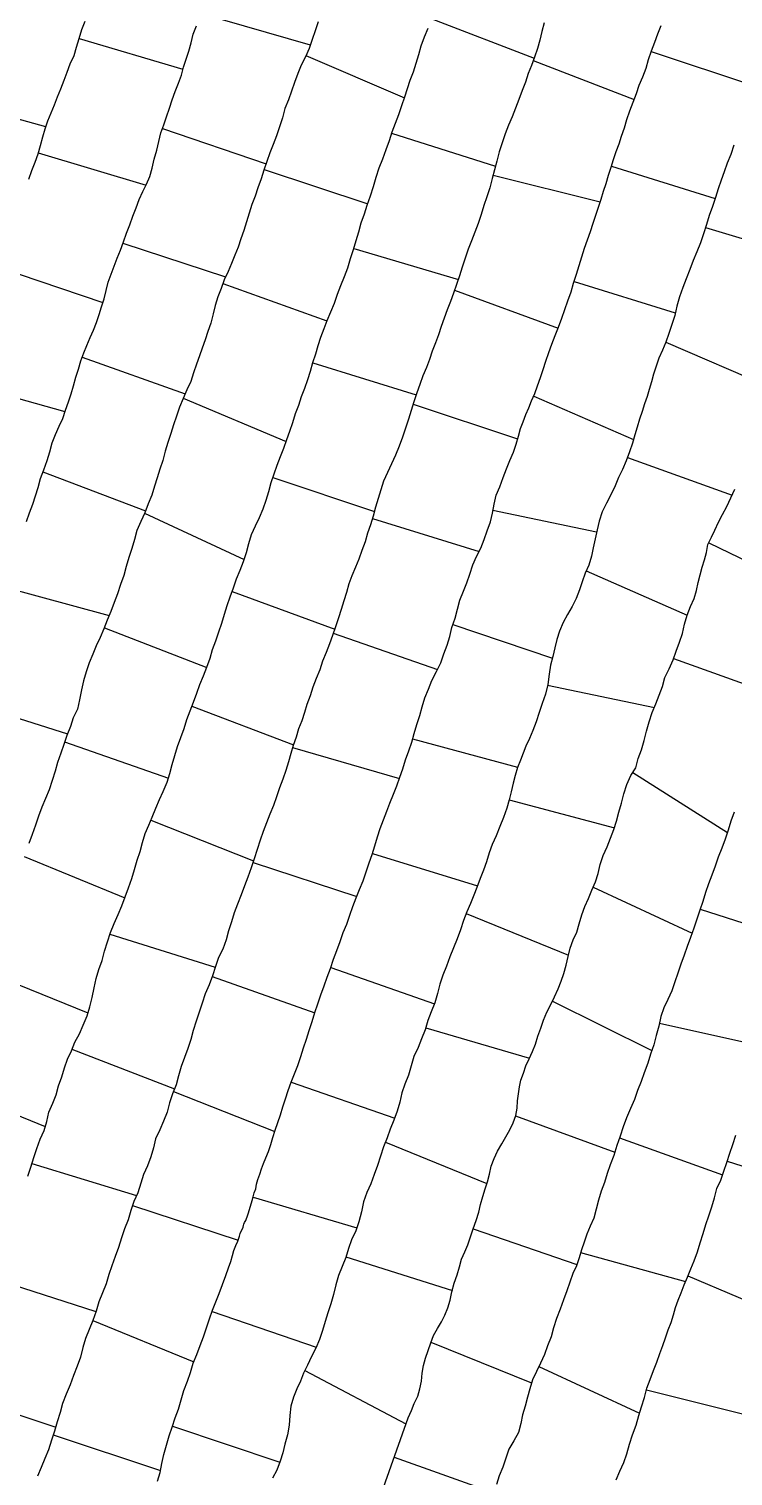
# Model space of a CAD drawing. Extents: x 703186 to 703989, y 1560402 to 1561368.
# Drawn here: x 703713.5 to 703742.4, y 1560472.9 to 1560532.5 of the extents above; entities that cross this region are included whole.
import ezdxf

# ---------------------------------------------------------------- set-up
doc = ezdxf.new("R2010")
doc.units = 0
doc.layers.add('10124_2002_REAL', color=30, linetype='Continuous')
doc.layers.add('AGROCAD PLL', color=7, linetype='Continuous')

msp = doc.modelspace()

# ---------------------------------------------------------------- linework, layer by layer
at = {"layer": '10124_2002_REAL'}
for points in [[(703715.7493, 1560532.783), (703715.6238, 1560532.4374), (703715.5143, 1560532.0664), (703715.4009, 1560531.7092), (703715.2962, 1560531.37), (703715.1415, 1560531.0348), (703715.0114, 1560530.6904), (703714.8889, 1560530.3513), (703714.7566, 1560530.0002), (703714.6191, 1560529.6655), (703714.4997, 1560529.3379), (703714.3602, 1560529.0164), (703714.2218, 1560528.6871), (703714.105, 1560528.3493), (703714.0062, 1560528.0196), (703713.9207, 1560527.6684), (703713.8162, 1560527.3209), (703713.691, 1560526.9805), (703713.5607, 1560526.6329), (703713.4358, 1560526.2827)], [(703725.3579, 1560532.7693), (703725.2382, 1560532.4004), (703725.1109, 1560532.0443), (703724.9856, 1560531.679), (703724.8353, 1560531.3271), (703724.6645, 1560530.982), (703724.5186, 1560530.6375), (703724.3884, 1560530.2788), (703724.2615, 1560529.9215), (703724.1349, 1560529.5606), (703723.9874, 1560529.2033), (703723.8893, 1560528.8159), (703723.7736, 1560528.4437), (703723.6508, 1560528.0721), (703723.5121, 1560527.7206), (703723.3776, 1560527.376), (703723.2481, 1560527.0209), (703723.1288, 1560526.6613), (703723.0101, 1560526.3042), (703722.8846, 1560525.941), (703722.766, 1560525.5957), (703722.6362, 1560525.2497), (703722.52, 1560524.8915), (703722.4058, 1560524.5425), (703722.2967, 1560524.1864), (703722.1807, 1560523.8369), (703722.0627, 1560523.5006), (703721.9311, 1560523.1656), (703721.7901, 1560522.8259), (703721.6525, 1560522.4876), (703721.4935, 1560522.1515), (703721.3674, 1560521.7988), (703721.2327, 1560521.4503), (703721.1233, 1560521.0954), (703721.0382, 1560520.7444), (703720.944, 1560520.363), (703720.8258, 1560520.0218), (703720.7166, 1560519.6814), (703720.5886, 1560519.3423), (703720.4701, 1560519.0157), (703720.3534, 1560518.6799), (703720.2293, 1560518.3244), (703720.1153, 1560517.9683), (703719.9548, 1560517.6228), (703719.8018, 1560517.2594), (703719.6563, 1560516.9087), (703719.5235, 1560516.5367), (703719.4027, 1560516.1746), (703719.2922, 1560515.8203), (703719.1668, 1560515.4568), (703719.0644, 1560515.0953), (703718.9697, 1560514.7137), (703718.8494, 1560514.3611), (703718.7402, 1560514.0037), (703718.6301, 1560513.6485), (703718.5096, 1560513.2899), (703718.3665, 1560512.9329), (703718.2229, 1560512.5566), (703718.0562, 1560512.1973), (703717.9003, 1560511.8319), (703717.8001, 1560511.4581), (703717.6911, 1560511.0822), (703717.5623, 1560510.7161), (703717.4589, 1560510.3522), (703717.3595, 1560509.9718), (703717.2197, 1560509.6014), (703717.1037, 1560509.2238), (703716.9604, 1560508.8654), (703716.8223, 1560508.4971), (703716.6818, 1560508.1325), (703716.5434, 1560507.7764), (703716.3895, 1560507.4234), (703716.2202, 1560507.0775), (703716.085, 1560506.7425), (703715.9317, 1560506.3844), (703715.8067, 1560506.0123), (703715.6944, 1560505.6454), (703715.6141, 1560505.2634), (703715.5423, 1560504.8644), (703715.4525, 1560504.4778), (703715.281, 1560504.1169), (703715.16, 1560503.754), (703715.0175, 1560503.391), (703714.8878, 1560503.0191), (703714.7648, 1560502.6596), (703714.6337, 1560502.2826), (703714.534, 1560501.9201), (703714.4109, 1560501.5375), (703714.2821, 1560501.159), (703714.1401, 1560500.798), (703713.9909, 1560500.4333), (703713.8434, 1560500.0678), (703713.7234, 1560499.6919), (703713.5879, 1560499.3187), (703713.4527, 1560498.948)], [(703734.6688, 1560532.7306), (703734.5772, 1560532.3789), (703734.484, 1560532.0205), (703734.3925, 1560531.669), (703734.2757, 1560531.3178), (703734.1428, 1560530.974), (703734.007, 1560530.6377), (703733.8931, 1560530.2871), (703733.7588, 1560529.9386), (703733.6286, 1560529.5719), (703733.4866, 1560529.2173), (703733.3482, 1560528.8622), (703733.1997, 1560528.5126), (703733.065, 1560528.1598), (703732.9369, 1560527.7858), (703732.8175, 1560527.4125), (703732.7158, 1560527.0372), (703732.6203, 1560526.6774), (703732.5301, 1560526.3189), (703732.4319, 1560525.9395), (703732.3108, 1560525.5711), (703732.1866, 1560525.207), (703732.0768, 1560524.837), (703731.9508, 1560524.4744), (703731.8186, 1560524.1167), (703731.6822, 1560523.7546), (703731.5426, 1560523.4055), (703731.4135, 1560523.0373), (703731.2897, 1560522.6729), (703731.183, 1560522.3084), (703731.0624, 1560521.9512), (703730.9319, 1560521.5955), (703730.8151, 1560521.2559), (703730.6777, 1560520.9102), (703730.557, 1560520.5669), (703730.4278, 1560520.2246), (703730.3153, 1560519.879), (703730.1903, 1560519.5523), (703730.0611, 1560519.2127), (703729.9397, 1560518.8761), (703729.8174, 1560518.5361), (703729.6768, 1560518.1902), (703729.5488, 1560517.8418), (703729.4222, 1560517.4909), (703729.3021, 1560517.1267), (703729.1855, 1560516.7756), (703729.0814, 1560516.4081), (703728.9621, 1560516.0368), (703728.8341, 1560515.6713), (703728.6995, 1560515.2998), (703728.5434, 1560514.936), (703728.3876, 1560514.5726), (703728.2115, 1560514.2187), (703728.0486, 1560513.865), (703727.9361, 1560513.5081), (703727.8303, 1560513.1491), (703727.7287, 1560512.7872), (703727.6277, 1560512.4256), (703727.5165, 1560512.0658), (703727.3964, 1560511.7139), (703727.2959, 1560511.3607), (703727.1653, 1560511.0053), (703727.0354, 1560510.6535), (703726.898, 1560510.3192), (703726.7502, 1560509.9681), (703726.6247, 1560509.6275), (703726.5258, 1560509.2816), (703726.4245, 1560508.9315), (703726.3065, 1560508.5775), (703726.1951, 1560508.228), (703726.08, 1560507.865), (703725.9531, 1560507.5013), (703725.8263, 1560507.1608), (703725.6896, 1560506.8027), (703725.5462, 1560506.4519), (703725.4287, 1560506.0969), (703725.2786, 1560505.7312), (703725.1395, 1560505.3778), (703725.0311, 1560505.0178), (703724.8936, 1560504.6695), (703724.8001, 1560504.3412), (703724.6926, 1560503.9916), (703724.5572, 1560503.6614), (703724.4526, 1560503.315), (703724.3311, 1560502.9747), (703724.2351, 1560502.6422), (703724.136, 1560502.3059), (703724.0254, 1560501.9541), (703723.9056, 1560501.5947), (703723.775, 1560501.2348), (703723.6477, 1560500.8658), (703723.5213, 1560500.5125), (703723.3765, 1560500.1563), (703723.238, 1560499.7963), (703723.1021, 1560499.4364), (703722.9716, 1560499.0753), (703722.8497, 1560498.7019), (703722.7315, 1560498.3142), (703722.6096, 1560497.9418), (703722.4625, 1560497.56), (703722.3272, 1560497.1996), (703722.1964, 1560496.8293), (703722.0452, 1560496.4523), (703721.9074, 1560496.0872), (703721.7927, 1560495.7166), (703721.672, 1560495.3469), (703721.5762, 1560494.9744), (703721.4364, 1560494.5994), (703721.2657, 1560494.2493), (703721.1338, 1560493.8765), (703721.0054, 1560493.4946), (703720.8733, 1560493.1216), (703720.7129, 1560492.7499), (703720.5811, 1560492.3731), (703720.4637, 1560491.9982), (703720.3379, 1560491.6244), (703720.2213, 1560491.2457), (703720.1214, 1560490.8757), (703719.9923, 1560490.497), (703719.8609, 1560490.1342), (703719.7226, 1560489.7659), (703719.6135, 1560489.3809), (703719.5131, 1560489.0048), (703719.3701, 1560488.6404), (703719.2473, 1560488.2699), (703719.1468, 1560487.8801), (703718.996, 1560487.511), (703718.8373, 1560487.1524), (703718.6705, 1560486.7876), (703718.5806, 1560486.4149), (703718.4774, 1560486.0458), (703718.3303, 1560485.676), (703718.1762, 1560485.3211), (703718.0639, 1560484.9554), (703717.9326, 1560484.5595), (703717.7758, 1560484.2035), (703717.6535, 1560483.8275), (703717.5359, 1560483.4437), (703717.3911, 1560483.0818), (703717.2597, 1560482.702), (703717.1424, 1560482.313), (703717.005, 1560481.9427), (703716.8681, 1560481.5578), (703716.7462, 1560481.1944), (703716.6274, 1560480.8179), (703716.4843, 1560480.4431), (703716.3349, 1560480.0753), (703716.219, 1560479.6907), (703716.0906, 1560479.3109), (703715.9365, 1560478.9351), (703715.7792, 1560478.558), (703715.6798, 1560478.1895), (703715.5822, 1560477.7947), (703715.4442, 1560477.4188), (703715.2923, 1560477.0457), (703715.1503, 1560476.6517), (703714.9872, 1560476.2666), (703714.8301, 1560475.8916), (703714.736, 1560475.5143), (703714.6217, 1560475.1273), (703714.5036, 1560474.7499), (703714.379, 1560474.3726), (703714.2586, 1560473.9833), (703714.112, 1560473.6262), (703713.9575, 1560473.2597), (703713.8136, 1560472.8932)], [(703713.3558, 1560512.2004), (703713.4765, 1560512.5596), (703713.6182, 1560512.9096), (703713.7271, 1560513.2499), (703713.8363, 1560513.6028), (703713.9306, 1560513.9712), (703714.0652, 1560514.3275), (703714.2094, 1560514.7067), (703714.3146, 1560515.0684), (703714.4149, 1560515.4321), (703714.5548, 1560515.7821), (703714.7007, 1560516.1187), (703714.8503, 1560516.4471), (703714.9532, 1560516.7847), (703715.0891, 1560517.1299), (703715.1965, 1560517.4596), (703715.2935, 1560517.7917), (703715.3792, 1560518.1427), (703715.4904, 1560518.4733), (703715.5951, 1560518.8089), (703715.7115, 1560519.1373), (703715.8426, 1560519.4497), (703715.9766, 1560519.7696), (703716.1181, 1560520.0803), (703716.2349, 1560520.3964), (703716.3499, 1560520.7179), (703716.4461, 1560521.0424), (703716.549, 1560521.3657), (703716.6305, 1560521.7113), (703716.7169, 1560522.0565), (703716.8336, 1560522.3889), (703716.9636, 1560522.7137), (703717.0863, 1560523.0403), (703717.2298, 1560523.3736), (703717.3423, 1560523.7136), (703717.4706, 1560524.0638), (703717.6078, 1560524.413), (703717.7373, 1560524.7651), (703717.8678, 1560525.1083), (703717.9942, 1560525.4538), (703718.1372, 1560525.7821), (703718.2988, 1560526.0857), (703718.4365, 1560526.4005), (703718.5347, 1560526.7526), (703718.605, 1560527.1232), (703718.7149, 1560527.4882), (703718.8024, 1560527.8492), (703718.8912, 1560528.2013), (703719.003, 1560528.5293), (703719.1136, 1560528.8665), (703719.2374, 1560529.2158), (703719.3565, 1560529.5608), (703719.4786, 1560529.9064), (703719.6151, 1560530.2509), (703719.7304, 1560530.5816), (703719.8222, 1560530.9113), (703719.9324, 1560531.234), (703720.0346, 1560531.5699), (703720.1283, 1560531.9124), (703720.221, 1560532.2694), (703720.3495, 1560532.6001)], [(703713.4094, 1560485.2426), (703713.5332, 1560485.6219), (703713.6528, 1560486.0131), (703713.7828, 1560486.3849), (703713.9113, 1560486.7644), (703714.0781, 1560487.1319), (703714.1876, 1560487.4973), (703714.2738, 1560487.8794), (703714.4358, 1560488.2487), (703714.5715, 1560488.5995), (703714.675, 1560488.968), (703714.8042, 1560489.3391), (703714.9187, 1560489.7061), (703715.041, 1560490.0706), (703715.2004, 1560490.4097), (703715.3383, 1560490.7672), (703715.5303, 1560491.107), (703715.682, 1560491.4686), (703715.8451, 1560491.8439), (703715.9656, 1560492.2202), (703716.0549, 1560492.6036), (703716.1339, 1560492.9977), (703716.2207, 1560493.3851), (703716.3384, 1560493.7604), (703716.4627, 1560494.128), (703716.5612, 1560494.5162), (703716.6888, 1560494.892), (703716.8084, 1560495.2755), (703716.9693, 1560495.6531), (703717.1291, 1560496.0173), (703717.2755, 1560496.383), (703717.4102, 1560496.7523), (703717.5529, 1560497.1168), (703717.6888, 1560497.4966), (703717.802, 1560497.8677), (703717.9067, 1560498.2512), (703718.0379, 1560498.6206), (703718.1235, 1560498.9839), (703718.2337, 1560499.354), (703718.3887, 1560499.693), (703718.5235, 1560500.0325), (703718.6815, 1560500.3987), (703718.8261, 1560500.7509), (703718.9839, 1560501.0907), (703719.1419, 1560501.4625), (703719.2611, 1560501.8312), (703719.3534, 1560502.1955), (703719.4669, 1560502.5679), (703719.5668, 1560502.9419), (703719.7118, 1560503.3122), (703719.847, 1560503.6789), (703719.9542, 1560504.0469), (703720.0862, 1560504.404), (703720.2244, 1560504.7659), (703720.3609, 1560505.1283), (703720.4903, 1560505.4882), (703720.6374, 1560505.8457), (703720.784, 1560506.2044), (703720.9114, 1560506.5676), (703721.0172, 1560506.9275), (703721.1466, 1560507.2885), (703721.2766, 1560507.6532), (703721.393, 1560508.0124), (703721.5003, 1560508.3818), (703721.6143, 1560508.7478), (703721.737, 1560509.1035), (703721.8705, 1560509.4683), (703721.9971, 1560509.836), (703722.145, 1560510.2019), (703722.2942, 1560510.5562), (703722.408, 1560510.9279), (703722.5025, 1560511.296), (703722.619, 1560511.6646), (703722.7839, 1560512.0182), (703722.9476, 1560512.3697), (703723.0993, 1560512.7226), (703723.2282, 1560513.0851), (703723.3351, 1560513.44), (703723.4339, 1560513.8122), (703723.5529, 1560514.1681), (703723.6701, 1560514.5179), (703723.8055, 1560514.871), (703723.9491, 1560515.2252), (703724.0753, 1560515.5717), (703724.1948, 1560515.9238), (703724.3209, 1560516.2818), (703724.4238, 1560516.6427), (703724.5627, 1560516.9888), (703724.682, 1560517.3427), (703724.8123, 1560517.6931), (703724.9312, 1560518.0398), (703725.0406, 1560518.396), (703725.1489, 1560518.7454), (703725.2618, 1560519.0996), (703725.3684, 1560519.444), (703725.4792, 1560519.7916), (703725.6053, 1560520.1463), (703725.7309, 1560520.4784), (703725.8831, 1560520.8297), (703726.0292, 1560521.1841), (703726.159, 1560521.5544), (703726.2972, 1560521.9224), (703726.448, 1560522.2802), (703726.5829, 1560522.6485), (703726.7006, 1560523.0229), (703726.8218, 1560523.3948), (703726.9318, 1560523.767), (703727.0418, 1560524.1247), (703727.1365, 1560524.5017), (703727.2696, 1560524.8639), (703727.3864, 1560525.2295), (703727.5187, 1560525.6044), (703727.6432, 1560525.9859), (703727.7447, 1560526.3738), (703727.8735, 1560526.7672), (703728.0282, 1560527.1352), (703728.1557, 1560527.5092), (703728.2933, 1560527.8836), (703728.4084, 1560528.2477), (703728.5469, 1560528.6034), (703728.6837, 1560528.9603), (703728.8097, 1560529.3201), (703728.929, 1560529.6783), (703729.0388, 1560530.0298), (703729.153, 1560530.3692), (703729.2902, 1560530.7156), (703729.3999, 1560531.0633), (703729.5023, 1560531.4259), (703729.6102, 1560531.7887), (703729.7358, 1560532.1516), (703729.8943, 1560532.5152)], [(703718.7408, 1560472.6944), (703718.854, 1560473.0496), (703718.9264, 1560473.4147), (703719.0088, 1560473.7941), (703719.1159, 1560474.1706), (703719.2296, 1560474.5504), (703719.3542, 1560474.9177), (703719.4797, 1560475.2921), (703719.6095, 1560475.6605), (703719.7229, 1560476.0393), (703719.8302, 1560476.4245), (703719.9826, 1560476.8017), (703720.1017, 1560477.1687), (703720.2215, 1560477.548), (703720.3651, 1560477.907), (703720.5102, 1560478.2767), (703720.6358, 1560478.6361), (703720.769, 1560479.0035), (703720.8952, 1560479.3751), (703721.0151, 1560479.7252), (703721.1536, 1560480.0749), (703721.2915, 1560480.4233), (703721.4304, 1560480.786), (703721.5564, 1560481.1548), (703721.6717, 1560481.4681), (703721.7721, 1560481.7369), (703721.8344, 1560481.9813), (703721.893, 1560482.1885), (703721.9757, 1560482.389), (703722.0567, 1560482.5651), (703722.1004, 1560482.6939), (703722.1176, 1560482.7813), (703722.1316, 1560482.8312), (703722.1555, 1560482.8914), (703722.1985, 1560482.9888), (703722.242, 1560483.0791), (703722.2743, 1560483.1463), (703722.2948, 1560483.2128), (703722.3075, 1560483.2673), (703722.3354, 1560483.3357), (703722.3782, 1560483.4219), (703722.4113, 1560483.498), (703722.4393, 1560483.5728), (703722.4663, 1560483.6508), (703722.4882, 1560483.7362), (703722.6421, 1560484.2405), (703722.6868, 1560484.3927), (703722.7327, 1560484.5566), (703722.7936, 1560484.7324), (703722.8202, 1560484.9205), (703722.8769, 1560485.1166), (703722.9617, 1560485.3269), (703723.0304, 1560485.5485), (703723.1151, 1560485.7687), (703723.2127, 1560486.0039), (703723.3241, 1560486.2659), (703723.417, 1560486.5497), (703723.502, 1560486.8442), (703723.5976, 1560487.1456), (703723.7078, 1560487.4565), (703723.8136, 1560487.7751), (703723.9112, 1560488.0997), (703724.017, 1560488.43), (703724.1312, 1560488.7678), (703724.2544, 1560489.1216), (703724.3863, 1560489.4668), (703724.5199, 1560489.81), (703724.6451, 1560490.1679), (703724.7601, 1560490.5291), (703724.876, 1560490.8899), (703724.9965, 1560491.2484), (703725.1195, 1560491.6129), (703725.2297, 1560491.9809), (703725.351, 1560492.3458), (703725.4779, 1560492.7114), (703725.6045, 1560493.0812), (703725.7354, 1560493.4441), (703725.866, 1560493.8001), (703725.9972, 1560494.1746), (703726.128, 1560494.5361), (703726.2677, 1560494.9018), (703726.3968, 1560495.2732), (703726.5383, 1560495.624), (703726.6598, 1560495.9872), (703726.7924, 1560496.353), (703726.9285, 1560496.7), (703727.0682, 1560497.0545), (703727.2158, 1560497.4104), (703727.3408, 1560497.7829), (703727.4689, 1560498.147), (703727.5836, 1560498.4936), (703727.6925, 1560498.8474), (703727.8014, 1560499.2153), (703727.9151, 1560499.5581), (703728.048, 1560499.9166), (703728.1832, 1560500.2728), (703728.3089, 1560500.6098), (703728.4666, 1560500.9675), (703728.6068, 1560501.314), (703728.7296, 1560501.6679), (703728.85, 1560502.0236), (703728.9632, 1560502.3868), (703729.0993, 1560502.7556), (703729.217, 1560503.119), (703729.3139, 1560503.4767), (703729.4242, 1560503.8456), (703729.549, 1560504.2198), (703729.6412, 1560504.5676), (703729.7561, 1560504.9336), (703729.8995, 1560505.2994), (703730.0394, 1560505.659), (703730.2335, 1560506.0274), (703730.4097, 1560506.3844), (703730.5348, 1560506.7496), (703730.6764, 1560507.1078), (703730.7774, 1560507.466), (703730.8725, 1560507.8396), (703730.9992, 1560508.2141), (703731.105, 1560508.586), (703731.2, 1560508.9665), (703731.3462, 1560509.3298), (703731.4895, 1560509.68), (703731.6014, 1560510.0365), (703731.732, 1560510.4116), (703731.8878, 1560510.7558), (703732.0638, 1560511.1013), (703732.1977, 1560511.4582), (703732.315, 1560511.8184), (703732.4518, 1560512.1809), (703732.5345, 1560512.5454), (703732.6125, 1560512.9175), (703732.6958, 1560513.2785), (703732.8433, 1560513.6326), (703732.9794, 1560514.0055), (703733.1123, 1560514.3638), (703733.2557, 1560514.7147), (703733.4006, 1560515.0598), (703733.5188, 1560515.3837), (703733.6058, 1560515.7168), (703733.693, 1560516.0283), (703733.7972, 1560516.3091), (703733.9092, 1560516.6004), (703734.0296, 1560516.8796), (703734.1512, 1560517.1679), (703734.2818, 1560517.4679), (703734.3957, 1560517.7839), (703734.516, 1560518.123), (703734.6274, 1560518.4593), (703734.7326, 1560518.807), (703734.8655, 1560519.1596), (703734.9855, 1560519.5061), (703735.1216, 1560519.8582), (703735.2619, 1560520.2055), (703735.3894, 1560520.5709), (703735.5205, 1560520.9335), (703735.6487, 1560521.2911), (703735.776, 1560521.6511), (703735.882, 1560522.0137), (703735.9956, 1560522.3815), (703736.1127, 1560522.7407), (703736.214, 1560523.098), (703736.3297, 1560523.4491), (703736.4509, 1560523.7946), (703736.569, 1560524.1396), (703736.6868, 1560524.4758), (703736.8002, 1560524.8161), (703736.9017, 1560525.1422), (703737.0089, 1560525.4771), (703737.1132, 1560525.7998), (703737.2192, 1560526.1214), (703737.3182, 1560526.4549), (703737.4259, 1560526.7853), (703737.5243, 1560527.1005), (703737.6336, 1560527.4286), (703737.7488, 1560527.7436), (703737.8565, 1560528.0697), (703737.9713, 1560528.4058), (703738.0772, 1560528.751), (703738.1991, 1560529.1047), (703738.3355, 1560529.463), (703738.4649, 1560529.8146), (703738.5856, 1560530.1685), (703738.7244, 1560530.5104), (703738.8613, 1560530.8694), (703738.9665, 1560531.2266), (703739.0835, 1560531.5771), (703739.2204, 1560531.9346), (703739.3503, 1560532.271), (703739.4814, 1560532.6255)], [(703742.473, 1560527.6921), (703742.347, 1560527.3157), (703742.2051, 1560526.957), (703742.0818, 1560526.6013), (703741.9508, 1560526.2473), (703741.8318, 1560525.8957), (703741.7162, 1560525.5406), (703741.5963, 1560525.1658), (703741.4667, 1560524.7967), (703741.3445, 1560524.4287), (703741.2298, 1560524.0432), (703741.1017, 1560523.6745), (703740.9533, 1560523.3062), (703740.8054, 1560522.9437), (703740.6696, 1560522.5687), (703740.5173, 1560522.19), (703740.3733, 1560521.8287), (703740.2363, 1560521.4428), (703740.1268, 1560521.0683), (703740.0442, 1560520.678), (703739.9249, 1560520.3074), (703739.8004, 1560519.9425), (703739.6785, 1560519.587), (703739.5337, 1560519.2503), (703739.3906, 1560518.9187), (703739.2721, 1560518.5896), (703739.1623, 1560518.2646), (703739.0911, 1560517.9459), (703738.9975, 1560517.6393), (703738.9124, 1560517.3414), (703738.8035, 1560517.0438), (703738.7052, 1560516.7311), (703738.5983, 1560516.4125), (703738.4934, 1560516.0902), (703738.3996, 1560515.7689), (703738.3076, 1560515.4211), (703738.1831, 1560515.0643), (703738.0487, 1560514.6916), (703737.894, 1560514.3366), (703737.725, 1560514.0141), (703737.5879, 1560513.6684), (703737.4092, 1560513.3041), (703737.2308, 1560512.9498), (703737.0515, 1560512.5918), (703736.9356, 1560512.2157), (703736.8456, 1560511.851), (703736.7648, 1560511.484), (703736.6903, 1560511.1189), (703736.6149, 1560510.77), (703736.5018, 1560510.4013), (703736.3572, 1560510.0711), (703736.238, 1560509.7169), (703736.1178, 1560509.3806), (703735.9887, 1560509.035), (703735.8235, 1560508.7059), (703735.6341, 1560508.3688), (703735.4464, 1560508.0362), (703735.3046, 1560507.6908), (703735.1934, 1560507.3387), (703735.1016, 1560506.9944), (703735.0276, 1560506.636), (703734.9326, 1560506.2824), (703734.8739, 1560505.9081), (703734.813, 1560505.4895), (703734.728, 1560505.0849), (703734.5896, 1560504.7129), (703734.4612, 1560504.3319), (703734.3428, 1560503.9591), (703734.1967, 1560503.6019), (703734.0587, 1560503.2721), (703733.9186, 1560502.952), (703733.8039, 1560502.6563), (703733.6904, 1560502.3784), (703733.571, 1560502.0702), (703733.4696, 1560501.7469), (703733.3849, 1560501.4332), (703733.3124, 1560501.0755), (703733.2221, 1560500.7353), (703733.1285, 1560500.3929), (703732.9961, 1560500.0131), (703732.8444, 1560499.643), (703732.6882, 1560499.2645), (703732.5211, 1560498.9088), (703732.4078, 1560498.5593), (703732.2965, 1560498.1829), (703732.1678, 1560497.845), (703732.0288, 1560497.4958), (703731.8974, 1560497.1357), (703731.7691, 1560496.8164), (703731.6345, 1560496.4702), (703731.4884, 1560496.1317), (703731.3425, 1560495.7745), (703731.2195, 1560495.3889), (703731.0914, 1560495.0118), (703730.9408, 1560494.6471), (703730.7878, 1560494.2756), (703730.6442, 1560493.8961), (703730.4965, 1560493.5214), (703730.3753, 1560493.1518), (703730.278, 1560492.7651), (703730.1706, 1560492.3812), (703730.0202, 1560492.0087), (703729.8763, 1560491.6558), (703729.7624, 1560491.2664), (703729.6166, 1560490.8992), (703729.475, 1560490.5428), (703729.3081, 1560490.168), (703729.1964, 1560489.787), (703729.0775, 1560489.4113), (703728.9328, 1560489.0342), (703728.8093, 1560488.6768), (703728.7273, 1560488.2926), (703728.6162, 1560487.9172), (703728.4829, 1560487.5508), (703728.3263, 1560487.1882), (703728.2085, 1560486.8199), (703728.0575, 1560486.4501), (703727.9285, 1560486.068), (703727.7993, 1560485.6906), (703727.6704, 1560485.3177), (703727.5276, 1560484.9374), (703727.3651, 1560484.569), (703727.2243, 1560484.1895), (703727.1417, 1560483.7792), (703727.0434, 1560483.3726), (703726.9152, 1560482.9961), (703726.7384, 1560482.633), (703726.614, 1560482.2762), (703726.4952, 1560481.9006), (703726.3469, 1560481.5298), (703726.2024, 1560481.1548), (703726.0912, 1560480.7705), (703725.9909, 1560480.3815), (703725.8796, 1560479.9849), (703725.7629, 1560479.6197), (703725.6474, 1560479.2609), (703725.5446, 1560478.8947), (703725.4155, 1560478.5287), (703725.2709, 1560478.1696), (703725.086, 1560477.8217), (703724.9269, 1560477.4688), (703724.7537, 1560477.1403), (703724.631, 1560476.8088), (703724.4843, 1560476.4868), (703724.3474, 1560476.151), (703724.2421, 1560475.778), (703724.1998, 1560475.3976), (703724.1739, 1560474.9894), (703724.0944, 1560474.5981), (703723.9954, 1560474.2129), (703723.9107, 1560473.8539), (703723.7937, 1560473.5087), (703723.662, 1560473.1472), (703723.488, 1560472.8142)], [(703723.9875, 1560460.9573), (703729.0632, 1560475.3041), (703729.2027, 1560475.5945), (703729.3182, 1560475.8869), (703729.4605, 1560476.1859), (703729.5452, 1560476.4929), (703729.6122, 1560476.8026), (703729.6395, 1560477.133), (703729.7047, 1560477.4517), (703729.7769, 1560477.7562), (703729.8902, 1560478.0756), (703729.9948, 1560478.3877), (703730.1165, 1560478.6878), (703730.271, 1560478.9759), (703730.44, 1560479.2516), (703730.5844, 1560479.5264), (703730.705, 1560479.8232), (703730.7994, 1560480.136), (703730.8716, 1560480.4834), (703730.9654, 1560480.8405), (703731.0871, 1560481.1812), (703731.1865, 1560481.5116), (703731.2608, 1560481.837), (703731.3977, 1560482.1281), (703731.5248, 1560482.4218), (703731.6334, 1560482.7515), (703731.7461, 1560483.0781), (703731.8702, 1560483.4155), (703731.9819, 1560483.759), (703732.0464, 1560484.0866), (703732.1371, 1560484.4093), (703732.236, 1560484.7224), (703732.3413, 1560485.0199), (703732.4116, 1560485.3278), (703732.4847, 1560485.655), (703732.605, 1560485.9754), (703732.7518, 1560486.2786), (703732.9273, 1560486.5736), (703733.095, 1560486.8696), (703733.2524, 1560487.1574), (703733.387, 1560487.45), (703733.4949, 1560487.744), (703733.5507, 1560488.0404), (703733.5683, 1560488.3445), (703733.6082, 1560488.6354), (703733.6458, 1560488.9187), (703733.7082, 1560489.2061), (703733.8164, 1560489.493), (703733.9101, 1560489.785), (703734.055, 1560490.0797), (703734.1918, 1560490.3833), (703734.3097, 1560490.6843), (703734.4032, 1560491.0073), (703734.5236, 1560491.3398), (703734.6385, 1560491.6701), (703734.7807, 1560491.9954), (703734.9406, 1560492.318), (703735.0991, 1560492.636), (703735.2428, 1560492.9567), (703735.3743, 1560493.2758), (703735.4814, 1560493.5975), (703735.5745, 1560493.9314), (703735.6499, 1560494.2941), (703735.737, 1560494.6383), (703735.8642, 1560494.9733), (703736.0184, 1560495.2879), (703736.1097, 1560495.6386), (703736.2219, 1560496.002), (703736.338, 1560496.3515), (703736.4983, 1560496.6832), (703736.6268, 1560497.0261), (703736.7844, 1560497.3633), (703736.8956, 1560497.7019), (703736.9798, 1560498.0726), (703737.0926, 1560498.4539), (703737.2631, 1560498.8104), (703737.4038, 1560499.1579), (703737.5405, 1560499.5179), (703737.6474, 1560499.8688), (703737.7485, 1560500.2286), (703737.8574, 1560500.6008), (703737.946, 1560500.9859), (703738.0655, 1560501.378), (703738.2383, 1560501.7377), (703738.4413, 1560502.0587), (703738.5353, 1560502.4377), (703738.6699, 1560502.802), (703738.7805, 1560503.1846), (703738.8859, 1560503.5694), (703738.9888, 1560503.9519), (703739.1199, 1560504.3306), (703739.265, 1560504.6886), (703739.4088, 1560505.0515), (703739.534, 1560505.4081), (703739.641, 1560505.777), (703739.8156, 1560506.1375), (703739.9743, 1560506.4997), (703740.1046, 1560506.8637), (703740.2385, 1560507.2292), (703740.3615, 1560507.5926), (703740.4498, 1560507.968), (703740.5592, 1560508.3435), (703740.6943, 1560508.7022), (703740.8389, 1560509.0273), (703740.9388, 1560509.3586), (703741.0124, 1560509.6868), (703741.0868, 1560510.0044), (703741.1731, 1560510.3166), (703741.2689, 1560510.6177), (703741.3467, 1560510.9189), (703741.4128, 1560511.2522), (703741.561, 1560511.5572), (703741.6939, 1560511.8474), (703741.849, 1560512.171), (703742.0153, 1560512.4879), (703742.1819, 1560512.8145), (703742.3575, 1560513.1738), (703742.5174, 1560513.5268)], [(703742.4843, 1560500.2401), (703742.3595, 1560499.8622), (703742.2402, 1560499.4864), (703742.1189, 1560499.1188), (703741.9845, 1560498.7458), (703741.836, 1560498.3804), (703741.7085, 1560498.0111), (703741.5715, 1560497.6414), (703741.431, 1560497.2881), (703741.3164, 1560496.9298), (703741.1981, 1560496.5595), (703741.0796, 1560496.192), (703740.9599, 1560495.8248), (703740.8349, 1560495.4523), (703740.6942, 1560495.0772), (703740.5598, 1560494.7079), (703740.4266, 1560494.3439), (703740.2968, 1560493.9788), (703740.1656, 1560493.6096), (703740.044, 1560493.2476), (703739.9178, 1560492.883), (703739.7605, 1560492.5184), (703739.5915, 1560492.1829), (703739.4731, 1560491.818), (703739.3867, 1560491.4285), (703739.284, 1560491.039), (703739.177, 1560490.6498), (703739.0462, 1560490.2709), (703738.9334, 1560489.893), (703738.7915, 1560489.5065), (703738.6663, 1560489.1481), (703738.5144, 1560488.7755), (703738.3801, 1560488.4055), (703738.2186, 1560488.0389), (703738.0636, 1560487.6536), (703737.9204, 1560487.2776), (703737.7963, 1560486.8906), (703737.6568, 1560486.5039), (703737.5404, 1560486.1049), (703737.3813, 1560485.7086), (703737.2633, 1560485.3539), (703737.1466, 1560484.9906), (703737.0134, 1560484.6241), (703736.9015, 1560484.2659), (703736.8149, 1560483.8878), (703736.7071, 1560483.5168), (703736.5579, 1560483.1923), (703736.4217, 1560482.8594), (703736.3212, 1560482.5368), (703736.2014, 1560482.2206), (703736.1074, 1560481.8806), (703735.9929, 1560481.5513), (703735.8495, 1560481.2343), (703735.7274, 1560480.8866), (703735.6045, 1560480.5202), (703735.4652, 1560480.1494), (703735.3195, 1560479.7711), (703735.1755, 1560479.3908), (703735.0576, 1560479.0058), (703734.9541, 1560478.6285), (703734.805, 1560478.2617), (703734.6814, 1560477.9057), (703734.5198, 1560477.5526), (703734.3556, 1560477.1999), (703734.1881, 1560476.859), (703734.079, 1560476.4988), (703733.9853, 1560476.151), (703733.8823, 1560475.7824), (703733.7784, 1560475.4245), (703733.7034, 1560475.0627), (703733.6086, 1560474.6922), (703733.415, 1560474.3563), (703733.2141, 1560474.0128), (703733.0881, 1560473.6367), (703732.9639, 1560473.2731), (703732.8203, 1560472.9111), (703732.6989, 1560472.5472)], [(703737.6296, 1560472.74), (703737.7814, 1560473.1014), (703737.9423, 1560473.4564), (703738.068, 1560473.8222), (703738.181, 1560474.2115), (703738.3109, 1560474.5999), (703738.4498, 1560474.9897), (703738.5597, 1560475.3959), (703738.6789, 1560475.7558), (703738.803, 1560476.1367), (703738.9005, 1560476.5257), (703739.0298, 1560476.8799), (703739.1752, 1560477.2525), (703739.3015, 1560477.5952), (703739.4307, 1560477.9399), (703739.5535, 1560478.2795), (703739.6623, 1560478.5926), (703739.7728, 1560478.9208), (703739.8969, 1560479.2265), (703739.9931, 1560479.538), (703740.0806, 1560479.8438), (703740.178, 1560480.1403), (703740.3059, 1560480.4461), (703740.4252, 1560480.7699), (703740.5637, 1560481.0921), (703740.7049, 1560481.4258), (703740.8478, 1560481.7668), (703740.9857, 1560482.1292), (703741.0924, 1560482.5077), (703741.2088, 1560482.8844), (703741.3276, 1560483.2539), (703741.4521, 1560483.6165), (703741.5725, 1560483.9846), (703741.677, 1560484.357), (703741.7756, 1560484.736), (703741.9409, 1560485.0894), (703742.0711, 1560485.4484), (703742.1892, 1560485.8163), (703742.3083, 1560486.1884), (703742.4323, 1560486.5536), (703742.5524, 1560486.9339)]]:
    msp.add_lwpolyline(points, dxfattribs=at)
at = {"layer": 'AGROCAD PLL', "color": 1, "true_color": 0xff0000}
for points in [[(703720.5098, 1560533.1253), (703725.0352, 1560531.8235)], [(703713.8351, 1560527.3838), (703718.2785, 1560526.0476)], [(703741.3067, 1560524.3015), (703745.7051, 1560522.9928)], [(703741.3067, 1560524.3015), (703745.7051, 1560522.9928)], [(703712.1435, 1560522.6799), (703716.5008, 1560521.2143)], [(703721.4374, 1560521.9945), (703725.7246, 1560520.4617)], [(703739.676, 1560519.5812), (703743.9443, 1560517.7456)], [(703719.8082, 1560517.2746), (703724.0457, 1560515.4905)], [(703738.1028, 1560514.8415), (703742.4095, 1560513.2885)], [(703727.5975, 1560512.3278), (703731.9961, 1560510.9684)], [(703741.4487, 1560511.3262), (703745.6177, 1560509.3005)], [(703712.3682, 1560509.5303), (703716.7588, 1560508.3323)], [(703724.3075, 1560502.8928), (703728.7133, 1560501.6208)], [(703738.3155, 1560501.8597), (703742.2105, 1560499.3965)], [(703718.4724, 1560499.9037), (703722.7021, 1560498.2243)], [(703711.5686, 1560493.7112), (703715.885, 1560491.9686)], [(703735.0101, 1560492.4574), (703739.0977, 1560490.42)], [(703742.2062, 1560485.8695), (703746.5872, 1560484.4673)], [(703717.7204, 1560484.0332), (703722.0743, 1560482.6171)], [(703726.5048, 1560481.9309), (703730.8877, 1560480.5446)], [(703734.453, 1560477.409), (703738.5887, 1560475.4836)], [(703724.8074, 1560477.2421), (703728.972, 1560475.0463)], [(703738.8814, 1560476.4495), (703743.323, 1560475.3363)], [(703719.3665, 1560474.9543), (703723.7812, 1560473.4745)], [(703714.4521, 1560474.5941), (703718.8709, 1560473.1348)]]:
    msp.add_lwpolyline(points, dxfattribs=at)
at = {"layer": 'AGROCAD PLL', "color": 3, "true_color": 0x00ff00}
for points in [[(703730.0429, 1560532.8991), (703734.2596, 1560531.2762)], [(703715.5196, 1560532.0844), (703719.7973, 1560530.8218)], [(703739.0761, 1560531.5548), (703743.3343, 1560530.1334)], [(703734.2215, 1560531.1775), (703738.3755, 1560529.5717)], [(703718.9514, 1560528.3778), (703723.216, 1560526.9242)], [(703728.3884, 1560528.1846), (703732.6618, 1560526.8337)], [(703737.4404, 1560526.8319), (703741.7035, 1560525.501)], [(703723.139, 1560526.692), (703727.4033, 1560525.2773)], [(703732.5669, 1560526.465), (703736.9705, 1560525.357)], [(703726.8341, 1560523.4364), (703731.1347, 1560522.1654)], [(703730.9801, 1560521.7268), (703735.2444, 1560520.1623)], [(703715.6497, 1560518.9631), (703719.8868, 1560517.4613)], [(703725.1453, 1560518.7337), (703729.3974, 1560517.4158)], [(703710.5673, 1560517.9438), (703714.9361, 1560516.7287)], [(703734.2361, 1560517.363), (703738.3478, 1560515.573)], [(703729.2698, 1560517.0295), (703733.5752, 1560515.5997)], [(703714.032, 1560514.2397), (703718.2562, 1560512.644)], [(703718.215, 1560512.5396), (703722.3186, 1560510.6357)], [(703736.3998, 1560510.1683), (703740.5601, 1560508.3465)], [(703736.3998, 1560510.1683), (703740.5603, 1560508.3464)], [(703721.8151, 1560509.3169), (703726.0463, 1560507.7685)], [(703716.5635, 1560507.8282), (703720.7782, 1560506.1902)], [(703716.5635, 1560507.8282), (703720.7789, 1560506.1899)], [(703725.9869, 1560507.5981), (703730.271, 1560506.1033)], [(703734.808, 1560505.4657), (703739.2055, 1560504.5418)], [(703710.7403, 1560504.8126), (703715.0415, 1560503.4523)], [(703720.1615, 1560504.6011), (703724.3418, 1560503.0048)], [(703714.9245, 1560503.1243), (703719.1974, 1560501.6341)], [(703729.2531, 1560503.2523), (703733.5753, 1560502.0814)], [(703729.2531, 1560503.2523), (703733.5746, 1560502.0816)], [(703733.2223, 1560500.7359), (703737.5607, 1560499.5844)], [(703713.2632, 1560498.4114), (703717.3958, 1560496.7128)], [(703722.6831, 1560498.1665), (703726.9553, 1560496.768)], [(703727.5973, 1560498.538), (703731.9232, 1560497.2065)], [(703736.6854, 1560497.1515), (703740.7582, 1560495.2479)], [(703731.4601, 1560496.0624), (703735.663, 1560494.3458)], [(703741.0969, 1560496.2456), (703745.372, 1560494.8671)], [(703716.7865, 1560495.2052), (703721.1256, 1560493.852)], [(703720.9951, 1560493.4656), (703725.2256, 1560491.9673)], [(703720.9951, 1560493.4656), (703725.2252, 1560491.9674)], [(703725.8811, 1560493.8433), (703730.1562, 1560492.3456)], [(703729.7887, 1560491.3564), (703734.0665, 1560490.1052)], [(703739.4125, 1560491.5447), (703743.795, 1560490.5725)], [(703715.2254, 1560490.4745), (703719.4503, 1560488.8448)], [(703709.9779, 1560488.9804), (703714.1264, 1560487.2931)], [(703719.4051, 1560488.7297), (703723.5803, 1560487.0912)], [(703724.2528, 1560489.1171), (703728.513, 1560487.6336)], [(703737.7735, 1560486.8273), (703742.0161, 1560485.2968)], [(703728.1373, 1560486.6456), (703732.3132, 1560484.9405)], [(703713.5766, 1560485.7639), (703717.8832, 1560484.4473)], [(703722.6822, 1560484.3769), (703726.9578, 1560483.1212)], [(703731.7457, 1560483.077), (703736.0116, 1560481.6049)], [(703736.1679, 1560482.0993), (703740.4838, 1560480.9061)], [(703711.9008, 1560481.055), (703716.2145, 1560479.6757)], [(703711.9008, 1560481.055), (703716.214, 1560479.6758)], [(703740.5866, 1560481.1463), (703744.7281, 1560479.3939)], [(703720.9988, 1560479.6775), (703725.2868, 1560478.209)], [(703716.0899, 1560479.3092), (703720.2445, 1560477.6055)], [(703730.0058, 1560478.4149), (703734.1503, 1560476.7342)], [(703710.2954, 1560476.3306), (703714.5549, 1560474.9137)]]:
    msp.add_lwpolyline(points, dxfattribs=at)
at = {"layer": 'AGROCAD PLL', "color": 5, "true_color": 0x0000ff}
for points in [[(703724.8581, 1560531.3805), (703728.9183, 1560529.6463)], [(703709.9228, 1560529.6328), (703714.1419, 1560528.4561)], [(703717.3263, 1560523.6652), (703721.5486, 1560522.2681)], [(703735.9011, 1560522.0755), (703740.0676, 1560520.7886)], [(703723.5014, 1560514.0142), (703727.6811, 1560512.6167)], [(703732.5592, 1560512.6634), (703736.8275, 1560511.7687)], [(703730.9117, 1560507.9555), (703735.0096, 1560506.5691)], [(703739.9935, 1560506.5533), (703744.1605, 1560505.0617)], [(703733.4908, 1560487.7328), (703737.5777, 1560486.2329)], [(703728.4863, 1560473.6734), (703732.6107, 1560472.2142)]]:
    msp.add_lwpolyline(points, dxfattribs=at)

doc.saveas('drawing.dxf')
